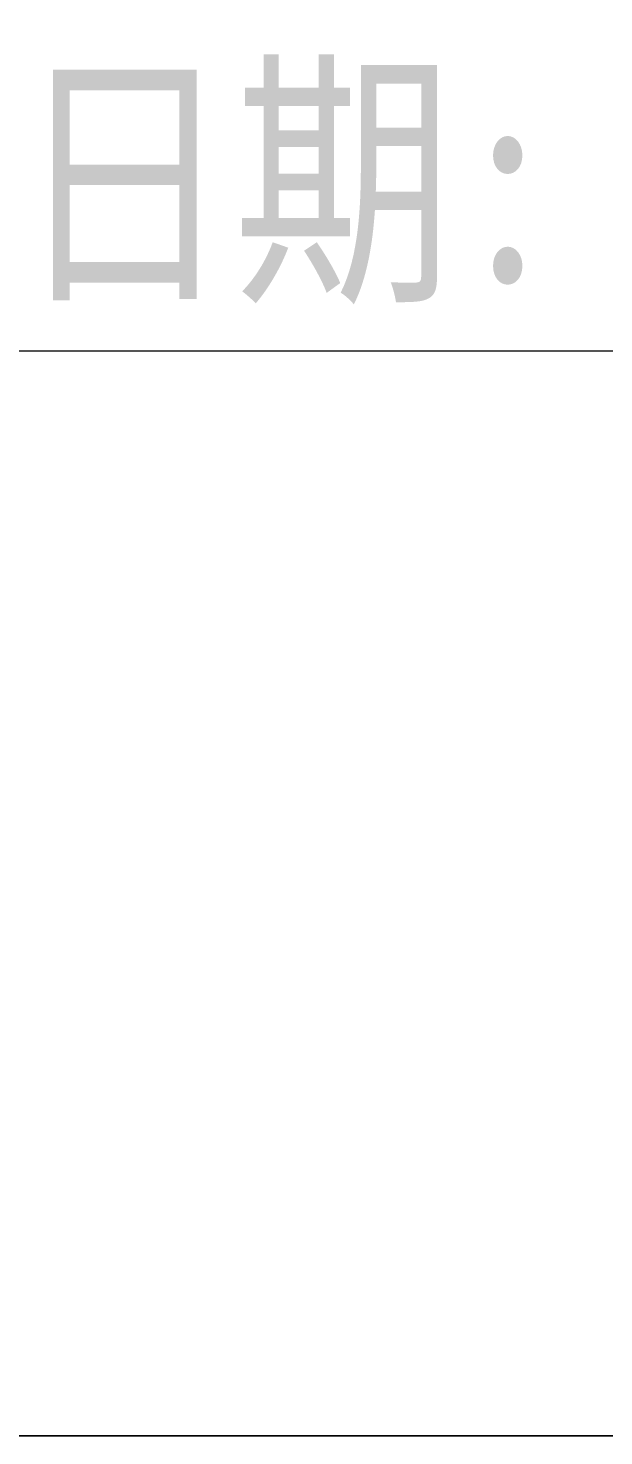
# Model space of a CAD drawing. Header units: millimetres. Extents: x 1333 to 106363, y -60675 to -5704.
# Drawn here: x 11979.03 to 11986.19, y -60521.18 to -60503.67 of the extents above; entities that cross this region are included whole.
import ezdxf
from ezdxf.enums import TextEntityAlignment as Align

# ---------------------------------------------------------------- set-up
doc = ezdxf.new("R2010")
doc.units = ezdxf.units.MM
doc.header["$LTSCALE"] = 0.5
doc.layers.add('图框', color=7, linetype='Continuous', lineweight=18)
doc.layers.add('图框文字', color=7, linetype='Continuous')
doc.layers.add('打印', color=7, linetype='Continuous', lineweight=15, plot=False)
doc.layers.add('打印-禁用', color=7, linetype='Continuous', lineweight=15, plot=False)
doc.styles.add('国标', font='simfang.ttf', dxfattribs={"width": 0.8})

# ---------------------------------------------------------------- blocks, each defined once
blk = doc.blocks.new('GZDEH零件A3图框V01版')
at = {"layer": '图框', "linetype": 'Continuous'}
blk.add_line((2882.49, -1832.961), (3272.49, -1832.961), dxfattribs=at)
at = {"layer": '打印-禁用', "linetype": 'Continuous'}
blk.add_line((2857.49, -1846.461), (3277.49, -1846.461), dxfattribs=at)
at = {"layer": '图框文字', "color": 9, "style": '国标', "width": 0.8}
blk.add_text('日期:', height=2.5, dxfattribs=at).set_placement((3117.713, -1832.097), align=Align.CENTER)
blk = doc.blocks.new('DEH A3')
at = {"layer": '图框'}
blk.add_blockref('GZDEH零件A3图框V01版', (-2857.49, 1846.461), dxfattribs=at)

msp = doc.modelspace()

# ---------------------------------------------------------------- linework, layer by layer
at = {"layer": '打印'}
msp.add_lwpolyline([(11722.04, -60224.184), (12142.04, -60224.184), (12142.04, -60521.184), (11722.04, -60521.184)], close=True, dxfattribs=at)

# ---------------------------------------------------------------- block references
at = {"layer": '图框'}
msp.add_blockref('DEH A3', (11722.04, -60521.184), dxfattribs=at)

doc.saveas('drawing.dxf')
